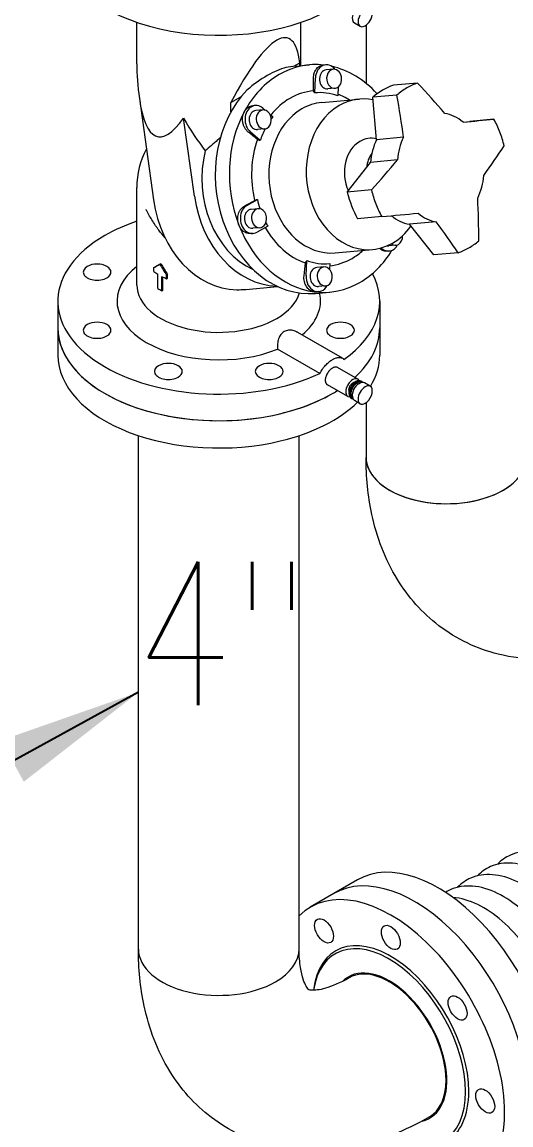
# Model space of a CAD drawing. Header units: millimetres. Extents: x -312439 to 477422, y -331570 to 212570.
# Drawn here: x 349561 to 349987, y 158227 to 159188 of the extents above; entities that cross this region are included whole.
import ezdxf

# ---------------------------------------------------------------- set-up
doc = ezdxf.new("R2010")
doc.units = ezdxf.units.MM
doc.layers.add('ARCONDTEXTO', color=4, linetype='Continuous')
doc.layers.add('TEXTO FORMATO', color=4, linetype='Continuous')
doc.styles.add('ROMAND', font='ROMAND.SHX')
doc.styles.add('ROMANS', font='romans.shx', dxfattribs={"height": 187.5})
doc.dimstyles.new('1-50 (MILIMETRO)', dxfattribs={"dimscale": 0, "dimtxt": 125, "dimasz": 125, "dimexe": 100, "dimexo": 100, "dimgap": 50, "dimtad": 0, "dimdec": 0, "dimzin": 0, "dimdsep": 46, "dimtxsty": 'ROMAND', "dimcen": -390, "dimclrd": 1, "dimclre": 1, "dimclrt": 3, "dimadec": 0, "dimazin": 0, "dimtfac": 1, "dimtdec": 0, "dimtix": 1, "dimtmove": 2, "dimatfit": 2, "dimfxl": 1, "dimtvp": 1, "dimtolj": 1, "dimtzin": 0, "dimarcsym": 0})

msp = doc.modelspace()

# ---------------------------------------------------------------- linework, layer by layer
at = {"color": 5, "linetype": 'Continuous', "lineweight": 0, "extrusion": (4.44089e-16, 0.816497, 0.57735)}
for p, q in [((349660.577, 159151.656), (349660.577, 159187.741)), ((349803.36, 159150.043), (349803.36, 159187.741)), ((349850.077, 159187.199), (349855.125, 159184.284)), ((349860.294, 159185.22), (349860.294, 159134.53)), ((349797.42, 159149.5), (349802.58, 159152.479)), ((349798.692, 159149.626), (349810.948, 159150.721)), ((349802.58, 159149.974), (349802.58, 159152.479)), ((349825.109, 159150.691), (349822.776, 159150.483)), ((349831.751, 159146.804), (349825.506, 159146.247)), ((349815.563, 159126.303), (349816.183, 159139.294)), ((349833.226, 159130.297), (349826.98, 159129.739)), ((349836.052, 159131.423), (349835.684, 159123.7)), ((349905.166, 159134.809), (349884.115, 159132.929)), ((349662.813, 159121.453), (349675.177, 159033.025)), ((349742.486, 159117.783), (349751.241, 159122.838)), ((349742.486, 159109.767), (349742.486, 159117.783)), ((349821.749, 159117.896), (349854.292, 159120.802)), ((349887.137, 159124.4), (349866.086, 159122.52)), ((349869.45, 159085.461), (349866.086, 159122.52)), ((349763.81, 159115.3), (349761.686, 159115.11)), ((349770.452, 159111.414), (349764.207, 159110.856)), ((349770.497, 159112.918), (349772.419, 159111.214)), ((349776.624, 159107.485), (349779.126, 159105.266)), ((349710.776, 159036.205), (349701.264, 159104.237)), ((349944.757, 159100.872), (349950.59, 159101.406)), ((349971.641, 159103.286), (349950.59, 159101.406)), ((349768.02, 159084.635), (349759.391, 159092.286)), ((349771.927, 159094.906), (349765.681, 159094.348)), ((349892.903, 159087.555), (349869.45, 159085.461)), ((349843.928, 159039.825), (349864.154, 159065.698)), ((349887.607, 159067.793), (349864.154, 159065.698)), ((349660.577, 158958.791), (349660.577, 159043.833)), ((349864.979, 159041.705), (349843.928, 159039.825)), ((349756.331, 159028.112), (349765.579, 159033.452)), ((349766.346, 159025.307), (349760.101, 159024.749)), ((349873.994, 159018.472), (349852.943, 159016.591)), ((349921.508, 159013.831), (349898.055, 159011.736)), ((349919.417, 158985.068), (349898.055, 159011.736)), ((349761.972, 159003.798), (349760.036, 159003.625)), ((349767.821, 159008.8), (349761.575, 159008.242)), ((349774.594, 159010.218), (349765.345, 159004.879)), ((349873.776, 158990.855), (349873.464, 158991.132)), ((349886.312, 158993.475), (349880.067, 158992.917)), ((349833.454, 158986.853), (349865.996, 158989.76)), ((349880.464, 158988.473), (349878.339, 158988.283)), ((349880.464, 158988.473), (349878.339, 158988.283)), ((349940.468, 158986.948), (349919.417, 158985.068)), ((349675.262, 158974.001), (349676.169, 158974.525)), ((349675.262, 158970.711), (349675.262, 158974.001)), ((349680.587, 158977.071), (349681.488, 158977.591)), ((349807.97, 158967.081), (349808.59, 158980.072)), ((349823.539, 158974.591), (349817.293, 158974.034)), ((349828.711, 158977.47), (349828.472, 158972.462)), ((349678.927, 158955.824), (349678.927, 158968.27)), ((349682.298, 158953.878), (349682.298, 158966.323)), ((349683.2, 158954.399), (349683.2, 158965.844)), ((349686.531, 158967.496), (349687.438, 158968.019)), ((349686.531, 158964.206), (349686.531, 158967.496)), ((349686.531, 158964.206), (349687.438, 158964.73)), ((349687.438, 158964.73), (349687.438, 158968.019)), ((349682.298, 158953.878), (349683.2, 158954.399)), ((349755.404, 158955.052), (349783.248, 158957.538)), ((349816.384, 158951.539), (349828.641, 158952.633)), ((349819.165, 158953.082), (349816.831, 158952.874)), ((349819.165, 158953.082), (349816.831, 158952.874)), ((349825.013, 158958.084), (349818.768, 158957.526)), ((349591.735, 158944.738), (349591.735, 158897.726)), ((349872.201, 158944.738), (349872.201, 158897.726)), ((349839.649, 158895.058), (349800.991, 158917.377)), ((349820.092, 158881.758), (349783.256, 158903.026)), ((349853.073, 158876.783), (349835.398, 158886.988)), ((349844.34, 158861.658), (349826.665, 158871.862)), ((349853.664, 158872.603), (349854.476, 158873.072)), ((349853.664, 158872.603), (349854.476, 158873.072)), ((349856.615, 158874.591), (349855.713, 158875.111)), ((349856.615, 158874.591), (349855.713, 158875.111)), ((349863.922, 158870.593), (349858.874, 158873.507)), ((349848.009, 158859.686), (349847.108, 158860.207)), ((349848.009, 158859.686), (349847.108, 158860.207)), ((349848.256, 158863.235), (349848.256, 158862.298)), ((349855.125, 158855.357), (349850.077, 158858.272)), ((349855.125, 158855.357), (349850.077, 158858.272)), ((349860.294, 158856.292), (349860.294, 158808.626)), ((349661.974, 158380.126), (349661.974, 158827.569)), ((349801.962, 158380.126), (349801.962, 158827.569)), ((349852.94, 158440.447), (349811.717, 158416.647))]:
    msp.add_line(p, q, dxfattribs=at)
at = {"color": 5, "linetype": 'Continuous', "lineweight": 0}
msp.add_arc((349731.968, 159043.833), 71.391, 151.937168, 180, dxfattribs=at)
for centre, major_axis, ratio, start_param, end_param in [((349731.968, 159257.427), (140.233, 0), 0.5773503, 3.1415927, 5.3919), ((349854.476, 159194.817), (-4.398, -7.618), 0.5773503, 3.9269908, 6.2831853), ((349859.524, 159191.902), (-4.398, -7.618), 0.5773503, 3.9269908, 7.0685835), ((349859.524, 159191.902), (-4.398, -7.618), 0.5773503, 0.7853982, 3.9269908), ((349731.968, 158983.739), (60.176, 190.253), 0.2019062, 5.8629198, 6.5004447), ((349731.968, 158983.739), (60.176, 190.253), 0.2019062, 0.2172594, 0.8547843), ((349731.968, 159080.265), (-46.463, 131.96), 0.4107544, 0.8621401, 1.1131156), ((349748.465, 159045.306), (62.833, 101.162), 0.4025427, 0.3997664, 0.6448807), ((349819.795, 159051.677), (8.846, -99.044), 0.7886751, 2.9803504, 3.4924721), ((349807.538, 159050.583), (8.846, -99.044), 0.7886751, 3.1415927, 3.2473577), ((349826.243, 159137.993), (1.134, -12.698), 0.7886751, 2.2551499, 4.5396696), ((349826.243, 159137.993), (-0.737, 8.254), 0.7886751, 0.3508794, 3.1415927), ((349826.243, 159137.993), (-0.737, 8.254), 0.7886751, 0, 0.3508794), ((349832.488, 159138.551), (-0.737, 8.254), 0.7886751, 0.3508794, 3.4924721), ((349832.488, 159138.551), (-0.737, 8.254), 0.7886751, 3.4924721, 6.6340647), ((349819.795, 159051.677), (8.846, -99.044), 0.7886751, 2.3389, 2.8950187), ((349819.795, 159051.677), (8.846, -99.044), 0.7886751, 3.4924721, 4.0160708), ((349748.465, 159045.306), (62.833, 101.162), 0.4025427, 0.6448807, 0.889995), ((349807.538, 159050.583), (8.846, -99.044), 0.7886751, 3.7375864, 6.2831853), ((349821.022, 159051.787), (6.808, -76.223), 0.7886751, 3.1362436, 3.4924721), ((349822.137, 159051.886), (6.646, -74.41), 0.7886751, 2.7973855, 3.140361), ((349901.766, 159058.999), (6.805, -76.188), 0.7886751, 3.325024, 3.6599201), ((349922.817, 159060.879), (-6.805, 76.188), 0.7886751, 0.3508794, 0.5183275), ((349922.817, 159060.879), (-6.805, 76.188), 0.7886751, 0.1834313, 0.3508794), ((349666.235, 159062.393), (-360.346, 281.7), 0.4702544, 4.3111148, 4.3929453), ((349731.968, 159344.56), (53.231, 256.437), 0.1855173, 2.6632307, 3.5384683), ((349764.944, 159102.602), (1.134, -12.698), 0.7886751, 2.4452745, 5.5868672), ((349821.022, 159051.787), (6.808, -76.223), 0.7886751, 3.4924721, 3.836628), ((349827.602, 159052.375), (5.852, -65.521), 0.7886751, 3.1415927, 3.4924721), ((349821.022, 159051.787), (6.808, -76.223), 0.7886751, 2.605291, 2.7829501), ((349860.144, 159055.281), (5.852, -65.521), 0.7886751, 2.910085, 3.4924721), ((349616.035, 159033.409), (-41.738, 455.48), 0.6148091, 4.7750799, 4.8569104), ((349819.795, 159051.677), (8.846, -99.044), 0.7886751, 4.0160708, 5.0632684), ((349764.944, 159102.602), (0.737, -8.254), 0.7886751, 3.4924721, 6.2831853), ((349764.944, 159102.602), (0.737, -8.254), 0.7886751, 3.1415927, 3.4924721), ((349771.19, 159103.16), (0.737, -8.254), 0.7886751, 3.4924721, 6.6340647), ((349771.19, 159103.16), (0.737, -8.254), 0.7886751, 0.3508794, 3.4924721), ((349827.602, 159052.375), (5.852, -65.521), 0.7886751, 3.4924721, 6.2831853), ((349860.144, 159055.281), (5.852, -65.521), 0.7886751, 3.4924721, 6.6340647), ((349925.219, 159061.093), (-4.253, 47.617), 0.7886751, 5.6252774, 6.0720557), ((349731.968, 159175.196), (-46.463, 131.96), 0.4107544, 1.9883533, 2.2675497), ((349822.137, 159051.886), (6.646, -74.41), 0.7886751, 3.8445831, 3.8798911), ((349642.288, 159073.748), (455.516, 41.342), 0.001115, 5.4386381, 5.5204686), ((349922.817, 159060.879), (-6.805, 76.188), 0.7886751, 5.0632684, 5.2307165), ((349822.137, 159051.886), (6.646, -74.41), 0.7886751, 4.0258676, 4.1875586), ((349865.855, 159055.791), (2.756, -30.856), 0.7886751, 2.8842159, 3.4924721), ((349925.219, 159061.093), (-4.253, 47.617), 0.7886751, 0.9128884, 1.3596668), ((349922.817, 159060.879), (-6.805, 76.188), 0.7886751, 4.8958203, 5.0632684), ((349821.022, 159051.787), (6.808, -76.223), 0.7886751, 4.1834411, 4.8958981), ((349865.855, 159055.791), (2.756, -30.856), 0.7886751, 3.4924721, 5.1402029), ((349901.766, 159058.999), (4.253, -47.617), 0.7886751, 4.054481, 4.5012594), ((349667.389, 159009.056), (356.976, 285.958), 0.3960458, 5.3141577, 5.3959882), ((349781.229, 159048.233), (7.202, -80.632), 0.7886751, 4.2930307, 5.8628079), ((349879.127, 159056.977), (2.098, -23.491), 0.7886751, 3.8637936, 4.460463), ((349624.017, 159063.199), (356.976, 285.958), 0.3960458, 5.1041178, 5.1859483), ((349925.219, 159061.093), (-4.253, 47.617), 0.7886751, 4.054481, 4.5012594), ((349901.766, 159058.999), (6.805, -76.188), 0.7886751, 4.8958203, 5.2307165), ((349922.817, 159060.879), (-6.805, 76.188), 0.7886751, 1.7542277, 1.9216757), ((349745.63, 159045.053), (8.052, -90.155), 0.7886751, 4.7755436, 6.1995467), ((349781.229, 159048.233), (8.052, -90.155), 0.7886751, 4.7755436, 6.1884581), ((349822.137, 159051.886), (6.646, -74.41), 0.7886751, 4.8917806, 5.0078483), ((349922.817, 159060.879), (-6.805, 76.188), 0.7886751, 1.9216757, 2.0891238), ((349675.371, 159038.847), (41.738, -455.48), 0.6148091, 1.4234474, 1.5052779), ((349760.838, 159016.496), (-1.134, 12.698), 0.7886751, 0.3508794, 3.4924721), ((349760.838, 159016.496), (0.737, -8.254), 0.7886751, 3.4924721, 6.2831853), ((349760.838, 159016.496), (0.737, -8.254), 0.7886751, 3.1415927, 3.4924721), ((349767.083, 159017.053), (0.737, -8.254), 0.7886751, 3.4924721, 6.6340647), ((349767.083, 159017.053), (0.737, -8.254), 0.7886751, 0.3508794, 3.4924721), ((349649.117, 158998.507), (455.516, 41.342), 0.001115, 5.2285982, 5.3104287), ((349925.219, 159061.093), (-4.253, 47.617), 0.7886751, 2.4836847, 2.9304631), ((349731.968, 158944.738), (140.233, 0), 0.5773503, 2.1049246, 2.3561945), ((349819.795, 159051.677), (8.846, -99.044), 0.7886751, 5.0632684, 6.1104659), ((349822.137, 159051.886), (6.646, -74.41), 0.7886751, 5.1876495, 5.2347561), ((349901.766, 159058.999), (4.253, -47.617), 0.7886751, 5.6270002, 6.0720557), ((349625.17, 159009.863), (-360.346, 281.7), 0.4702544, 4.1010749, 4.1829054), ((349731.968, 158944.738), (140.233, 0), 0.5773503, 2.3561945, 5.3919), ((349821.022, 159051.787), (6.808, -76.223), 0.7886751, 5.2371051, 5.9430956), ((349860.144, 159055.281), (5.852, -65.521), 0.7886751, 0.3508794, 0.7417875), ((349885.575, 159001.729), (-0.737, 8.254), 0.7886751, 3.4924721, 4.6519615), ((349879.329, 159001.171), (-1.134, 12.698), 0.7886751, 2.4452745, 4.0280354), ((349879.329, 159001.171), (-0.737, 8.254), 0.7886751, 2.9312001, 3.1415927), ((349885.575, 159001.729), (-0.737, 8.254), 0.7886751, 2.508264, 3.4924721), ((349922.817, 159060.879), (-6.805, 76.188), 0.7886751, 3.325024, 3.4924721), ((349922.817, 159060.879), (-6.805, 76.188), 0.7886751, 3.4924721, 3.6599201), ((349821.022, 159051.787), (6.808, -76.223), 0.7886751, 0.0132038, 0.3508794), ((349821.022, 159051.787), (6.808, -76.223), 0.7886751, 0.3508794, 0.5363016), ((349819.795, 159051.677), (8.846, -99.044), 0.7886751, 0.3508794, 0.8181817), ((349625.965, 158970.088), (-12.111, 0), 0.5773503, 5.4977871, 8.6393798), ((349625.965, 158970.088), (-12.111, 0), 0.5773503, 2.3561945, 5.4977871), ((349731.968, 158944.738), (88.602, 0), 0.5773503, 2.5077462, 5.3297188), ((349731.968, 159006.736), (72.666, 41.926), 0.0002842, 3.8169857, 3.9268556), ((349731.968, 159006.736), (71.391, 41.191), 0.0002842, 3.8150161, 3.9268561), ((349731.968, 159006.739), (-51.391, 88.954), 0.5775397, 1.5706608, 1.6805311), ((349731.968, 159006.739), (-50.49, 87.393), 0.5775397, 1.5706614, 1.6825017), ((349822.137, 159051.886), (6.646, -74.41), 0.7886751, 5.9389782, 6.2819537), ((349818.031, 158965.78), (0.737, -8.254), 0.7886751, 3.4924721, 6.2831853), ((349818.031, 158965.78), (0.737, -8.254), 0.7886751, 3.1415927, 3.4924721), ((349824.276, 158966.338), (0.737, -8.254), 0.7886751, 3.4924721, 6.6340647), ((349824.276, 158966.338), (0.737, -8.254), 0.7886751, 0.3508794, 3.4924721), ((349731.968, 158996.947), (-72.666, 0), 0.5773503, 0.675557, 0.7525866), ((349731.968, 158996.947), (-72.666, 0), 0.5773503, 0.8182097, 0.8952971), ((349818.031, 158965.78), (-1.134, 12.698), 0.7886751, 1.398077, 4.0280354), ((349731.968, 158944.738), (140.233, 0), 0.5773503, 5.6036743, 6.5851887), ((349731.968, 158958.791), (71.391, 0), 0.5773503, 3.1415927, 5.4977871), ((349731.968, 158984.501), (-72.666, 0), 0.5773503, 0.7525866, 0.8182097), ((349819.795, 159051.677), (8.846, -99.044), 0.7886751, 6.1104659, 6.6340647), ((349731.968, 158958.791), (71.391, 0), 0.5773503, 5.4977871, 6.1146598), ((349731.968, 158944.738), (88.602, 0), 0.5773503, 5.6713039, 6.4223834), ((349625.965, 158919.388), (-12.111, 0), 0.5773503, 5.4977871, 8.6393798), ((349625.965, 158919.388), (-12.111, 0), 0.5773503, 2.3561945, 5.4977871), ((349837.971, 158919.388), (-12.111, 0), 0.5773503, 5.4977871, 8.6393798), ((349837.971, 158919.388), (-12.111, 0), 0.5773503, 2.3561945, 5.4977871), ((349731.968, 158921.526), (-140.233, 0), 0.5773503, 0, 1.9627364), ((349731.968, 158921.526), (140.233, 0), 0.5773503, 3.1415927, 5.4977871), ((349731.968, 158921.526), (-140.233, 0), 0.5773503, 2.5778912, 3.1415927), ((349731.968, 158921.526), (140.233, 0), 0.5773503, 5.7194838, 6.2831853), ((349731.968, 158897.726), (140.233, 0), 0.5773503, 3.1415927, 5.1043291), ((349731.968, 158897.726), (140.233, 0), 0.5773503, 5.9404556, 6.2831853), ((349688.06, 158883.538), (-12.111, 0), 0.5773503, 5.4977871, 8.6393798), ((349688.06, 158883.538), (-12.111, 0), 0.5773503, 2.3561945, 5.4977871), ((349775.876, 158883.538), (-12.111, 0), 0.5773503, 5.4977871, 8.6393798), ((349775.876, 158883.538), (-12.111, 0), 0.5773503, 2.3561945, 5.4977871), ((349848.706, 158869.22), (4.366, 7.563), 0.5773503, 0.7853982, 3.4811609), ((349848.706, 158869.22), (4.366, 7.563), 0.5773503, 5.9436171, 7.0685835), ((349851.411, 158867.659), (4.303, 7.452), 0.5773503, 0, 0.7853982), ((349731.968, 158921.526), (-140.233, 0), 0.5773503, 1.9627364, 2.3999597), ((349731.968, 158921.526), (140.233, 0), 0.5773503, 5.4977871, 5.5415524), ((349851.411, 158867.659), (4.303, 7.452), 0.5773503, 0.7853982, 3.1415927), ((349848.706, 158869.22), (2.55, 4.416), 0.5773503, 0.7853982, 2.7939702), ((349852.312, 158867.139), (4.303, 7.452), 0.5773503, 0.7853982, 3.3498248), ((349852.312, 158867.139), (3.825, 6.624), 0.5773503, 0.7853982, 3.1393829), ((349854.476, 158865.889), (4.398, 7.618), 0.5773503, 0.7853982, 3.1415927), ((349853.664, 158866.358), (3.825, 6.624), 0.5773503, 0.7853982, 2.3561945), ((349848.706, 158869.22), (2.55, 4.416), 0.5773503, 0.3476224, 0.7853982), ((349852.312, 158867.139), (4.303, 7.452), 0.5773503, 6.0749532, 7.0685835), ((349852.312, 158867.139), (3.825, 6.624), 0.5773503, 0.0022097, 0.7853982), ((349859.524, 158862.975), (4.398, 7.618), 0.5773503, 0.7853982, 3.9269908), ((349854.476, 158865.889), (4.398, 7.618), 0.5773503, 0, 0.7853982), ((349859.524, 158862.975), (4.398, 7.618), 0.5773503, 3.9269908, 7.0685835), ((349731.968, 158897.726), (140.233, 0), 0.5773503, 5.1043291, 5.751468), ((349930.288, 158808.626), (69.994, 0), 0.5773503, 3.1415927, 5.4977871), ((349930.288, 158808.626), (-69.994, 0), 0.5773503, 0, 3.1415927), ((349930.288, 158808.626), (69.994, 0), 0.5773503, 5.4977871, 6.2831853), ((349923.057, 158319.001), (70.117, -121.446), 0.5773503, 0.7853982, 3.1415927), ((349902.445, 158307.101), (70.117, -121.446), 0.5773503, 0.7853982, 3.1415927), ((349881.834, 158295.201), (70.117, -121.446), 0.5773503, 0.7853982, 3.2926829), ((349881.834, 158295.201), (48.071, -83.262), 0.5773503, 0.7853982, 3.7988444), ((349880.448, 158294.401), (47.091, -81.565), 0.5773503, 0.7853982, 3.7733612), ((349731.968, 158380.126), (69.994, 0), 0.5773503, 3.1415927, 5.4977871), ((349731.968, 158380.126), (69.994, 0), 0.5773503, 5.4977871, 6.2831853), ((349880.448, 158294.401), (35.518, -61.518), 0.5773503, 6.1036024, 9.5816852), ((349880.448, 158294.401), (34.997, -60.617), 0.5773503, 0.7853982, 3.1415927), ((349902.445, 158307.101), (35.518, -61.518), 0.5773503, 3.4564323, 3.481239), ((349902.445, 158307.101), (34.293, -59.397), 0.5773503, 3.408813, 3.4341272), ((349902.445, 158307.101), (30.619, -53.033), 0.5773503, 3.2605556, 3.2880462), ((349880.448, 158294.401), (34.997, -60.617), 0.5773503, 0, 0.7853982), ((349880.448, 158294.401), (47.091, -81.565), 0.5773503, 5.5050704, 7.0685835), ((349881.834, 158295.201), (48.071, -83.262), 0.5773503, 5.4977871, 7.0685835), ((349902.445, 158307.101), (30.619, -53.033), 0.5773503, 6.1367318, 6.1642223), ((349902.445, 158307.101), (35.518, -61.518), 0.5773503, 5.943539, 5.9683457), ((349902.445, 158307.101), (34.293, -59.397), 0.5773503, 5.9906507, 6.0159649), ((349902.445, 158307.101), (70.117, -121.446), 0.5773503, 0, 0.7853982), ((349881.834, 158295.201), (70.117, -121.446), 0.5773503, 5.1450894, 7.0685835)]:
    msp.add_ellipse(centre, major_axis=major_axis, ratio=ratio, start_param=start_param, end_param=end_param, dxfattribs=at)
for centre, major_axis in [((349823.658, 158395.964), (5.818, -10.076)), ((349881.834, 158390.201), (5.818, -10.076)), ((349940.009, 158328.789), (-5.818, 10.076)), ((349964.106, 158247.701), (-5.818, 10.076))]:
    msp.add_ellipse(centre, major_axis=major_axis, ratio=0.5773503, dxfattribs=at)
for points, knots in [([(349814.474, 159139.141), (349814.469, 159139.973), (349814.53, 159140.782), (349814.716, 159141.963), (349814.794, 159142.352), (349814.982, 159143.118), (349815.093, 159143.497), (349815.467, 159144.593), (349815.774, 159145.276), (349816.5, 159146.553), (349816.924, 159147.147), (349817.851, 159148.192), (349818.358, 159148.649), (349819.182, 159149.234), (349819.469, 159149.412), (349820.05, 159149.727), (349820.644, 159150.002), (349821.263, 159150.2), (349821.894, 159150.359), (349822.217, 159150.419), (349822.62, 159150.467), (349822.698, 159150.476), (349822.776, 159150.483)], [0.000000396, 0.000000396, 0.000000396, 0.000000396, 0.001958149, 0.001958149, 0.002937025, 0.002937025, 0.003915902, 0.003915902, 0.005873654, 0.005873654, 0.007831407, 0.007831407, 0.00978916, 0.00978916, 0.010768037, 0.010768037, 0.011746913, 0.012725789, 0.012725789, 0.013704666, 0.013704666, 0.013938543, 0.013938543, 0.013938543, 0.013938543]), ([(349757.682, 159092.134), (349757.087, 159092.618), (349756.535, 159093.162), (349755.77, 159094.069), (349755.524, 159094.388), (349755.059, 159095.051), (349754.841, 159095.393), (349754.231, 159096.447), (349753.881, 159097.189), (349753.443, 159098.361), (349753.312, 159098.761), (349753.085, 159099.564), (349752.891, 159100.374), (349752.763, 159101.197), (349752.669, 159102.027), (349752.638, 159102.447), (349752.599, 159103.701), (349752.641, 159104.523), (349752.806, 159105.735), (349752.877, 159106.136), (349753.055, 159106.929), (349753.161, 159107.32), (349753.524, 159108.456), (349753.827, 159109.174), (349754.191, 159109.851)], [0.00058138, 0.00058138, 0.00058138, 0.00058138, 0.002539611, 0.002539611, 0.003518726, 0.003518726, 0.004497842, 0.004497842, 0.006456073, 0.006456073, 0.007435188, 0.007435188, 0.008414304, 0.009393419, 0.009393419, 0.010372535, 0.010372535, 0.012330766, 0.012330766, 0.013309881, 0.013309881, 0.014288997, 0.014288997, 0.016247228, 0.016247228, 0.016247228, 0.016247228]), ([(349754.191, 159109.851), (349754.373, 159110.189), (349754.572, 159110.519), (349754.994, 159111.146), (349755.217, 159111.444), (349755.922, 159112.292), (349756.44, 159112.796), (349757.573, 159113.68), (349758.172, 159114.046), (349759.113, 159114.481), (349759.434, 159114.608), (349760.091, 159114.823), (349760.429, 159114.911), (349761.071, 159115.039), (349761.378, 159115.083), (349761.686, 159115.11)], [0.0162472276, 0.0162472276, 0.0162472276, 0.0162472276, 0.0172249629, 0.0172249629, 0.0182026982, 0.0182026982, 0.0201581688, 0.0201581688, 0.0221136394, 0.0221136394, 0.0230913747, 0.0230913747, 0.02406911, 0.02406911, 0.024951443, 0.024951443, 0.024951443, 0.024951443]), ([(349733.314, 159087.241), (349732.538, 159086.571), (349731.768, 159085.905), (349727.306, 159082.04), (349723.725, 159078.913), (349720.215, 159075.876)], [0.032298756, 0.032298756, 0.032298756, 0.032298756, 0.034927772, 0.034927772, 0.047621342, 0.047621342, 0.047621342, 0.047621342]), ([(349733.314, 159087.241), (349732.538, 159086.571), (349731.768, 159085.905), (349727.306, 159082.04), (349723.725, 159078.913), (349720.215, 159075.876)], [0.032298756, 0.032298756, 0.032298756, 0.032298756, 0.034927772, 0.034927772, 0.047621342, 0.047621342, 0.047621342, 0.047621342]), ([(349685.176, 158999.98), (349683.267, 159002.153), (349681.444, 159004.391), (349679.167, 159007.414), (349678.634, 159008.14), (349677.59, 159009.597), (349677.079, 159010.33), (349675.577, 159012.538), (349674.618, 159014.026), (349672.783, 159017.032), (349671.908, 159018.55), (349670.659, 159020.85), (349670.253, 159021.621), (349669.661, 159022.783), (349669.369, 159023.365), (349669.083, 159023.949), (349668.894, 159024.34), (349668.799, 159024.537), (349668.707, 159024.73)], [0.05657441, 0.05657441, 0.05657441, 0.05657441, 0.063463935, 0.063463935, 0.06560998, 0.06560998, 0.067756025, 0.067756025, 0.072048115, 0.072048115, 0.076340205, 0.076340205, 0.07848625, 0.07848625, 0.079559272, 0.080095783, 0.080095783, 0.080632295, 0.080632295, 0.080632295, 0.080632295]), ([(349749.481, 159011.082), (349749.334, 159011.461), (349749.202, 159011.849), (349748.969, 159012.646), (349748.868, 159013.051), (349748.619, 159014.271), (349748.52, 159015.095), (349748.472, 159016.348), (349748.474, 159016.771), (349748.511, 159017.607), (349748.547, 159018.021), (349748.704, 159019.251), (349748.874, 159020.055), (349749.353, 159021.629), (349749.654, 159022.376), (349750.192, 159023.433), (349750.387, 159023.775), (349750.805, 159024.438), (349751.03, 159024.76), (349751.737, 159025.673), (349752.253, 159026.22), (349753.374, 159027.189), (349753.983, 159027.613), (349754.622, 159027.96)], [0.015662218, 0.015662218, 0.015662218, 0.015662218, 0.016640189, 0.016640189, 0.017618161, 0.017618161, 0.019574103, 0.019574103, 0.020552075, 0.020552075, 0.021530046, 0.021530046, 0.023485989, 0.023485989, 0.025441931, 0.025441931, 0.026419902, 0.026419902, 0.027397874, 0.027397874, 0.029353816, 0.029353816, 0.031309759, 0.031309759, 0.031309759, 0.031309759]), ([(349760.036, 159003.625), (349759.889, 159003.612), (349759.742, 159003.602), (349758.898, 159003.569), (349758.205, 159003.623), (349756.831, 159003.893), (349756.144, 159004.112), (349754.839, 159004.698), (349754.213, 159005.065), (349753.315, 159005.729), (349753.023, 159005.97), (349752.465, 159006.479), (349751.93, 159007.018), (349751.441, 159007.616), (349750.975, 159008.244), (349750.753, 159008.575), (349750.13, 159009.601), (349749.776, 159010.323), (349749.481, 159011.082)], [0.003503533, 0.003503533, 0.003503533, 0.003503533, 0.003915703, 0.003915703, 0.005873455, 0.005873455, 0.007831208, 0.007831208, 0.009788961, 0.009788961, 0.010767837, 0.010767837, 0.011746713, 0.012725589, 0.012725589, 0.013704466, 0.013704466, 0.015662218, 0.015662218, 0.015662218, 0.015662218]), ([(349760.036, 159003.625), (349759.889, 159003.612), (349759.742, 159003.602), (349758.898, 159003.569), (349758.205, 159003.623), (349756.831, 159003.893), (349756.144, 159004.112), (349754.839, 159004.698), (349754.213, 159005.065), (349753.315, 159005.729), (349753.023, 159005.97), (349752.465, 159006.479), (349751.93, 159007.018), (349751.441, 159007.616), (349750.975, 159008.244), (349750.753, 159008.575), (349750.13, 159009.601), (349749.776, 159010.323), (349749.481, 159011.082)], [0.003503533, 0.003503533, 0.003503533, 0.003503533, 0.003915703, 0.003915703, 0.005873455, 0.005873455, 0.007831208, 0.007831208, 0.009788961, 0.009788961, 0.010767837, 0.010767837, 0.011746713, 0.012725589, 0.012725589, 0.013704466, 0.013704466, 0.015662218, 0.015662218, 0.015662218, 0.015662218]), ([(349878.339, 158988.283), (349878, 158988.253), (349877.658, 158988.247), (349876.683, 158988.299), (349876.065, 158988.416), (349875.157, 158988.708), (349874.857, 158988.825), (349874.265, 158989.099), (349873.972, 158989.257), (349873.117, 158989.784), (349872.577, 158990.207), (349872.067, 158990.702)], [0.0258099615, 0.0258099615, 0.0258099615, 0.0258099615, 0.0268783058, 0.0268783058, 0.0288345056, 0.0288345056, 0.0298126055, 0.0298126055, 0.0307907054, 0.0307907054, 0.0327469051, 0.0327469051, 0.0327469051, 0.0327469051]), ([(349815.085, 158952.908), (349814.756, 158952.95), (349814.429, 158953.013), (349813.776, 158953.181), (349813.453, 158953.286), (349812.507, 158953.656), (349811.902, 158953.978), (349811.034, 158954.575), (349810.749, 158954.795), (349810.204, 158955.265), (349809.942, 158955.515), (349809.19, 158956.313), (349808.733, 158956.905), (349807.908, 158958.214), (349807.554, 158958.912), (349807.109, 158960.015), (349806.975, 158960.393), (349806.736, 158961.168), (349806.63, 158961.568), (349806.366, 158962.771), (349806.254, 158963.587), (349806.159, 158965.247), (349806.177, 158966.096), (349806.261, 158966.928)], [0.015662419, 0.015662419, 0.015662419, 0.015662419, 0.01664064, 0.01664064, 0.017618861, 0.017618861, 0.019575304, 0.019575304, 0.020553525, 0.020553525, 0.021531746, 0.021531746, 0.023488188, 0.023488188, 0.025444631, 0.025444631, 0.026422852, 0.026422852, 0.027401073, 0.027401073, 0.029357516, 0.029357516, 0.031313958, 0.031313958, 0.031313958, 0.031313958]), ([(349789.03, 158918.247), (349788.469, 158917.924), (349787.943, 158917.543), (349787.202, 158916.889), (349786.963, 158916.656), (349786.503, 158916.164), (349786.282, 158915.904), (349785.656, 158915.096), (349785.283, 158914.517), (349784.789, 158913.591), (349784.634, 158913.272), (349784.347, 158912.617), (349784.215, 158912.28), (349783.854, 158911.258), (349783.66, 158910.555), (349783.358, 158909.111), (349783.25, 158908.366), (349783.051, 158906.104), (349783.084, 158904.574), (349783.256, 158903.026)], [0.014866918, 0.014866918, 0.014866918, 0.014866918, 0.016720133, 0.016720133, 0.017646741, 0.017646741, 0.018573348, 0.018573348, 0.020426564, 0.020426564, 0.021353171, 0.021353171, 0.022279779, 0.022279779, 0.024132994, 0.024132994, 0.025986209, 0.025986209, 0.02969264, 0.02969264, 0.02969264, 0.02969264]), ([(349800.991, 158917.378), (349800.845, 158917.462), (349800.697, 158917.545), (349800.232, 158917.798), (349799.912, 158917.961), (349799.265, 158918.267), (349798.937, 158918.409), (349797.95, 158918.801), (349797.292, 158919.013), (349795.972, 158919.332), (349795.31, 158919.438), (349794.313, 158919.51), (349793.98, 158919.519), (349793.324, 158919.506), (349792.999, 158919.484), (349792.038, 158919.373), (349791.413, 158919.238), (349790.192, 158918.839), (349789.592, 158918.572), (349789.03, 158918.247)], [0.003282491, 0.003282491, 0.003282491, 0.003282491, 0.003716952, 0.003716952, 0.004646116, 0.004646116, 0.00557528, 0.00557528, 0.007433608, 0.007433608, 0.009291935, 0.009291935, 0.010221099, 0.010221099, 0.011150263, 0.011150263, 0.01300859, 0.01300859, 0.014866918, 0.014866918, 0.014866918, 0.014866918]), ([(349831.128, 158893.942), (349831.387, 158894.091), (349831.646, 158894.233), (349832.159, 158894.497), (349832.413, 158894.62), (349833.167, 158894.959), (349833.659, 158895.149), (349834.624, 158895.454), (349835.097, 158895.57), (349836.022, 158895.724), (349836.466, 158895.761), (349837.316, 158895.757), (349837.723, 158895.717), (349838.307, 158895.596), (349838.498, 158895.546), (349838.87, 158895.426), (349839.052, 158895.356), (349839.929, 158894.956), (349840.536, 158894.486), (349841.053, 158893.86)], [0.013673162, 0.013673162, 0.013673162, 0.013673162, 0.014526476, 0.014526476, 0.01537979, 0.01537979, 0.017086419, 0.017086419, 0.018793048, 0.018793048, 0.020499677, 0.020499677, 0.022206305, 0.022206305, 0.02305962, 0.02305962, 0.023912934, 0.023912934, 0.027326192, 0.027326192, 0.027326192, 0.027326192]), ([(349820.092, 158881.758), (349820.733, 158883.055), (349821.472, 158884.299), (349822.507, 158885.798), (349822.72, 158886.095), (349823.156, 158886.682), (349823.381, 158886.974), (349824.063, 158887.829), (349824.53, 158888.376), (349825.49, 158889.425), (349825.981, 158889.927), (349826.988, 158890.885), (349827.506, 158891.345), (349829.056, 158892.619), (349830.091, 158893.343), (349831.128, 158893.942)], [0, 0, 0, 0, 0.00341829, 0.00341829, 0.004272863, 0.004272863, 0.005127436, 0.005127436, 0.006836581, 0.006836581, 0.008545726, 0.008545726, 0.010254871, 0.010254871, 0.013673162, 0.013673162, 0.013673162, 0.013673162]), ([(349831.128, 158886.499), (349830.72, 158886.264), (349830.316, 158885.987), (349829.717, 158885.514), (349829.518, 158885.346), (349829.123, 158884.99), (349828.926, 158884.802), (349828.352, 158884.217), (349827.987, 158883.799), (349827.292, 158882.908), (349826.962, 158882.43), (349826.367, 158881.458), (349826.099, 158880.959), (349825.743, 158880.189), (349825.632, 158879.929), (349825.431, 158879.414), (349825.25, 158878.899), (349825.106, 158878.388), (349824.981, 158877.878), (349824.929, 158877.622), (349824.802, 158876.867), (349824.761, 158876.383), (349824.76, 158875.453), (349824.803, 158875.002), (349824.97, 158874.173), (349825.094, 158873.791), (349825.34, 158873.27), (349825.432, 158873.104), (349825.634, 158872.795), (349825.743, 158872.652), (349826.096, 158872.256), (349826.364, 158872.036), (349826.665, 158871.862), (349826.665, 158871.862), (349826.665, 158871.862)], [0, 0, 0, 0, 0.001338838, 0.001338838, 0.002008257, 0.002008257, 0.002677676, 0.002677676, 0.004016513, 0.004016513, 0.005355351, 0.005355351, 0.006694189, 0.006694189, 0.007363608, 0.007363608, 0.008033027, 0.008702446, 0.008702446, 0.009371865, 0.009371865, 0.010710703, 0.010710703, 0.01204954, 0.01204954, 0.013388378, 0.013388378, 0.014057797, 0.014057797, 0.014727216, 0.014727216, 0.016066054, 0.016066054, 0.016067477, 0.016067477, 0.016067477, 0.016067477]), ([(349835.398, 158886.988), (349835.127, 158887.144), (349834.83, 158887.252), (349834.343, 158887.341), (349834.173, 158887.358), (349833.827, 158887.367), (349833.65, 158887.359), (349833.107, 158887.297), (349832.726, 158887.206), (349831.937, 158886.923), (349831.536, 158886.735), (349831.128, 158886.499)], [0.0374885983, 0.0374885983, 0.0374885983, 0.0374885983, 0.0388223089, 0.0388223089, 0.0394915744, 0.0394915744, 0.04016084, 0.04016084, 0.041499371, 0.041499371, 0.0428379021, 0.0428379021, 0.0428379021, 0.0428379021]), ([(350113.765, 158662.284), (350092.719, 158650.133), (350070.354, 158640.967), (350023.676, 158631.53), (349999.188, 158631.194), (349956.933, 158641.734), (349939.094, 158650.2), (349909.167, 158673.03), (349896.957, 158686.993), (349876.757, 158719.869), (349869.615, 158739.141), (349861.864, 158775.16), (349860.294, 158791.799), (349860.294, 158808.626)], [1.5707963, 1.5707963, 1.5707963, 1.5707963, 1.8849556, 1.8849556, 2.1921911, 2.1921911, 2.4304134, 2.4304134, 2.6591714, 2.6591714, 2.9240626, 2.9240626, 3.1415927, 3.1415927, 3.1415927, 3.1415927]), ([(350096.049, 158344.836), (350096.049, 158353.205), (350094.845, 158362.125), (350090.249, 158380.215), (350086.862, 158389.381), (350078.285, 158407.061), (350073.103, 158415.574), (350061.436, 158431.152), (350054.953, 158438.214), (350041.247, 158450.201), (350034.023, 158455.116), (350019.471, 158462.193), (350012.135, 158464.363), (349998.337, 158465.422), (349991.836, 158464.452), (349981.792, 158460.039), (349977.942, 158457.325), (349974.689, 158453.925)], [0, 0, 0, 0, 0.3311572, 0.3311572, 0.6612789, 0.6612789, 0.9899629, 0.9899629, 1.3188617, 1.3188617, 1.6494604, 1.6494604, 1.9798425, 1.9798425, 2.2926986, 2.2926986, 2.5231338, 2.5231338, 2.5231338, 2.5231338]), ([(350078.729, 158334.836), (350078.729, 158343.205), (350077.524, 158352.125), (350072.928, 158370.215), (350069.542, 158379.381), (350060.964, 158397.061), (350055.783, 158405.574), (350044.116, 158421.152), (350037.632, 158428.214), (350023.926, 158440.201), (350016.703, 158445.116), (350002.151, 158452.193), (349994.814, 158454.363), (349981.017, 158455.422), (349974.516, 158454.452), (349964.472, 158450.039), (349960.622, 158447.325), (349957.369, 158443.925)], [0, 0, 0, 0, 0.3311572, 0.3311572, 0.6612789, 0.6612789, 0.9899629, 0.9899629, 1.3188617, 1.3188617, 1.6494604, 1.6494604, 1.9798425, 1.9798425, 2.2926986, 2.2926986, 2.5231338, 2.5231338, 2.5231338, 2.5231338]), ([(350061.408, 158324.836), (350061.408, 158333.205), (350060.204, 158342.125), (350055.608, 158360.215), (350052.221, 158369.381), (350043.644, 158387.061), (350038.462, 158395.574), (350026.795, 158411.152), (350020.312, 158418.214), (350006.606, 158430.201), (349999.382, 158435.116), (349984.83, 158442.193), (349977.494, 158444.363), (349963.696, 158445.422), (349957.195, 158444.452), (349947.151, 158440.039), (349943.301, 158437.325), (349940.048, 158433.925)], [0, 0, 0, 0, 0.3311572, 0.3311572, 0.6612789, 0.6612789, 0.9899629, 0.9899629, 1.3188617, 1.3188617, 1.6494604, 1.6494604, 1.9798425, 1.9798425, 2.2926986, 2.2926986, 2.5231338, 2.5231338, 2.5231338, 2.5231338]), ([(350044.088, 158314.836), (350044.088, 158323.205), (350042.883, 158332.125), (350038.287, 158350.215), (350034.901, 158359.381), (350026.323, 158377.061), (350021.142, 158385.574), (350009.475, 158401.152), (350002.991, 158408.214), (349989.285, 158420.201), (349982.062, 158425.116), (349967.51, 158432.193), (349960.173, 158434.363), (349946.376, 158435.422), (349939.875, 158434.452), (349932.519, 158431.221), (349931.002, 158430.417), (349929.551, 158429.505)], [0, 0, 0, 0, 0.3311572, 0.3311572, 0.6612789, 0.6612789, 0.9899629, 0.9899629, 1.3188617, 1.3188617, 1.6494604, 1.6494604, 1.9798425, 1.9798425, 2.2926986, 2.2926986, 2.3777037, 2.3777037, 2.3777037, 2.3777037]), ([(350027.017, 158304.896), (350027.017, 158313.284), (350025.809, 158322.223), (350021.201, 158340.348), (350017.806, 158349.529), (350009.21, 158367.236), (350004.017, 158375.76), (349992.326, 158391.357), (349985.83, 158398.427), (349972.093, 158410.426), (349964.853, 158415.344), (349950.305, 158422.4), (349942.989, 158424.561), (349935.916, 158425.109)], [0, 0, 0, 0, 0.3314022, 0.3314022, 0.6617565, 0.6617565, 0.9906422, 0.9906422, 1.3197508, 1.3197508, 1.6505986, 1.6505986, 1.9792844, 1.9792844, 1.9792844, 1.9792844]), ([(349915.445, 158233.784), (349894.399, 158221.633), (349872.034, 158212.467), (349825.356, 158203.03), (349800.868, 158202.694), (349758.613, 158213.234), (349740.774, 158221.7), (349710.847, 158244.53), (349698.637, 158258.493), (349678.437, 158291.369), (349671.296, 158310.641), (349663.544, 158346.66), (349661.974, 158363.299), (349661.974, 158380.126)], [1.5707963, 1.5707963, 1.5707963, 1.5707963, 1.8849556, 1.8849556, 2.1921911, 2.1921911, 2.4304134, 2.4304134, 2.6591714, 2.6591714, 2.9240626, 2.9240626, 3.1415927, 3.1415927, 3.1415927, 3.1415927]), ([(349845.451, 158355.018), (349837.544, 158350.453), (349830.444, 158347.527), (349819.385, 158344.364), (349815.454, 158344.085), (349810.422, 158344.287), (349810.461, 158344.613), (349810.446, 158344.623), (349809.832, 158344.7), (349806.566, 158350.508), (349804.42, 158355.862), (349802.412, 158368.526), (349801.962, 158373.987), (349801.962, 158380.126)], [1.5707963, 1.5707963, 1.5707963, 1.5707963, 1.8179228, 1.8179228, 2.0618101, 2.0618101, 2.3717354, 2.3717354, 2.6858947, 2.6858947, 2.9754222, 2.9754222, 3.1415927, 3.1415927, 3.1415927, 3.1415927])]:
    msp.add_open_spline(points, degree=3, knots=knots, dxfattribs=at)
for points in [[(349814.536, 159128.037), (349814.516, 159131.739), (349814.495, 159135.44), (349814.474, 159139.141)], [(349814.536, 159128.037), (349814.516, 159131.739), (349814.495, 159135.44), (349814.474, 159139.141)], [(349815.563, 159126.303), (349815.221, 159126.881), (349814.878, 159127.459), (349814.536, 159128.037)], [(349815.563, 159126.303), (349815.221, 159126.881), (349814.878, 159127.459), (349814.536, 159128.037)], [(349765.687, 159085.615), (349763.019, 159087.788), (349760.351, 159089.961), (349757.682, 159092.134)], [(349765.687, 159085.615), (349763.019, 159087.788), (349760.351, 159089.961), (349757.682, 159092.134)], [(349768.02, 159084.635), (349767.242, 159084.962), (349766.465, 159085.288), (349765.687, 159085.615)], [(349768.02, 159084.635), (349767.242, 159084.962), (349766.465, 159085.288), (349765.687, 159085.615)], [(349754.622, 159027.96), (349757.468, 159029.506), (349760.314, 159031.052), (349763.159, 159032.599)], [(349754.622, 159027.96), (349757.468, 159029.506), (349760.314, 159031.052), (349763.159, 159032.599)], [(349763.159, 159032.599), (349763.966, 159032.883), (349764.772, 159033.167), (349765.579, 159033.452)], [(349763.159, 159032.599), (349763.966, 159032.883), (349764.772, 159033.167), (349765.579, 159033.452)], [(349872.067, 158990.702), (349872.05, 158990.719), (349872.033, 158990.736), (349872.015, 158990.753)], [(349872.067, 158990.702), (349872.05, 158990.719), (349872.033, 158990.736), (349872.015, 158990.753)], [(349806.261, 158966.928), (349806.637, 158970.665), (349807.012, 158974.402), (349807.388, 158978.139)], [(349806.261, 158966.928), (349806.637, 158970.665), (349807.012, 158974.402), (349807.388, 158978.139)], [(349807.388, 158978.139), (349807.788, 158978.783), (349808.189, 158979.428), (349808.59, 158980.072)], [(349807.388, 158978.139), (349807.788, 158978.783), (349808.189, 158979.428), (349808.59, 158980.072)], [(349747.714, 158954.682), (349750.332, 158954.706), (349752.895, 158954.827), (349755.404, 158955.052)], [(349816.831, 158952.874), (349816.246, 158952.821), (349815.663, 158952.833), (349815.085, 158952.908)]]:
    msp.add_open_spline(points, degree=3, dxfattribs=at)

# ---------------------------------------------------------------- texts
at = {"layer": 'ARCONDTEXTO', "linetype": 'Continuous', "lineweight": -3, "style": 'ROMANS', "width": 0.8}
msp.add_text('4"', height=125, dxfattribs=at).set_placement((349658.281, 158592.549))

# ---------------------------------------------------------------- leaders
at = {"layer": 'TEXTO FORMATO'}
for points in [[(349661.974, 159372.53), (349202.302, 159121.549), (349156.969, 159121.549)], [(349661.974, 158603.847), (349202.302, 158352.866), (349156.969, 158352.866)]]:
    msp.add_leader(points, dimstyle='1-50 (MILIMETRO)', override={"dimscale": 1}, dxfattribs=at)

doc.saveas('drawing.dxf')
